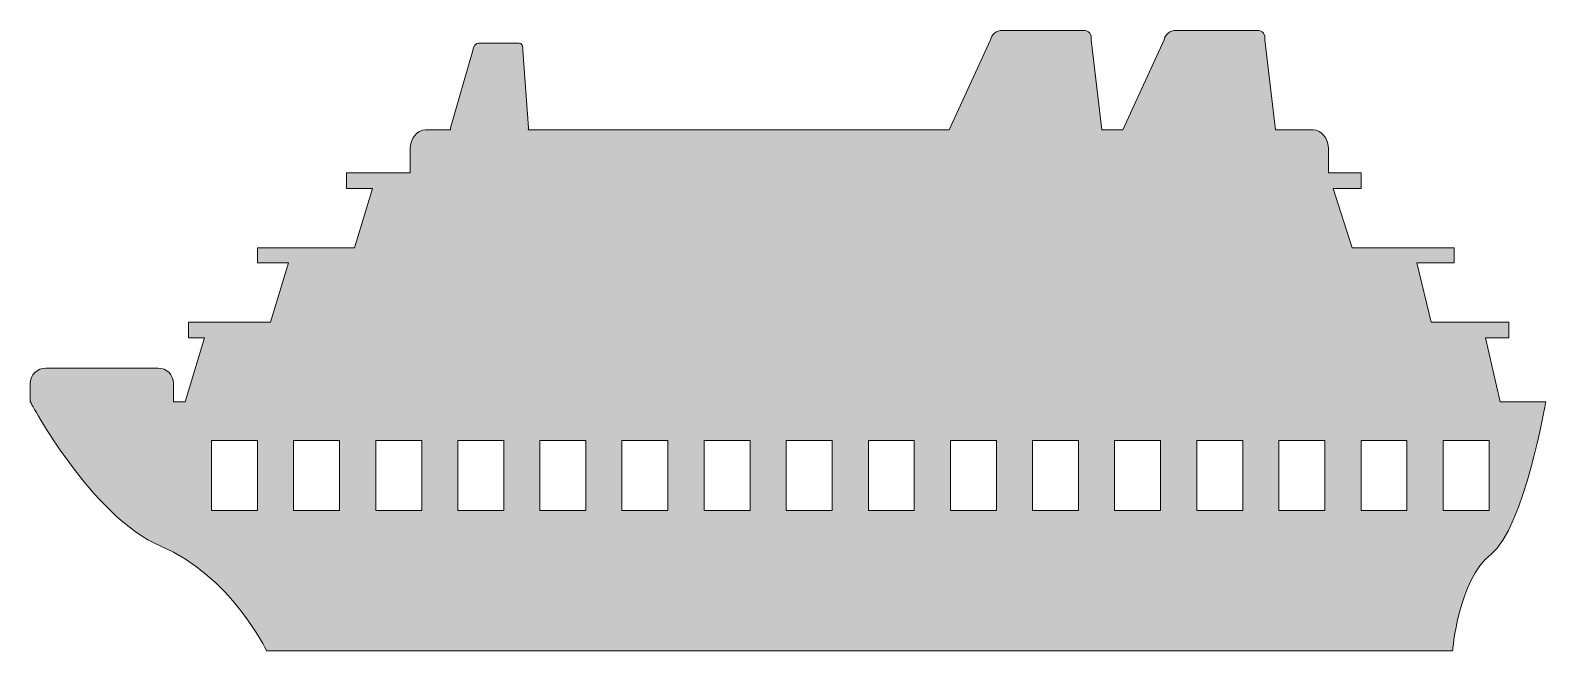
# Model space of a CAD drawing. Header units: inches. Extents: x 0 to 102, y 0 to 42.
import ezdxf

# ---------------------------------------------------------------- set-up
doc = ezdxf.new("R2010")
doc.units = ezdxf.units.IN
doc.header["$MEASUREMENT"] = 0
doc.layers.add('Layer 1', color=7, linetype='Continuous')

msp = doc.modelspace()

# ---------------------------------------------------------------- hatches: boundary and pattern name
at = {"layer": 'Layer 1', "true_color": 0x262261}
h = msp.add_hatch(color=179, dxfattribs=at)
h.dxf.hatch_style = 2
edge = h.paths.add_edge_path()
edge.add_spline(control_points=[(97.57, 20.98), (97.57, 20.98), (99.13, 20.98), (99.13, 20.98), (99.13, 20.98), (99.13, 22.01), (99.13, 22.01), (99.13, 22.01), (97.34, 22.01), (97.34, 22.01), (97.34, 22.01), (93.92, 22.01), (93.92, 22.01), (93.92, 22.01), (92.95, 25.99), (92.95, 25.99), (92.95, 25.99), (95.47, 25.99), (95.47, 25.99), (95.47, 25.99), (95.47, 27.01), (95.47, 27.01), (95.47, 27.01), (92.7, 27.01), (92.7, 27.01), (92.7, 27.01), (88.62, 27.01), (88.62, 27.01), (88.62, 27.01), (87.36, 30.99), (87.36, 30.99), (87.36, 30.99), (89.22, 30.99), (89.22, 30.99), (89.22, 30.99), (89.22, 32.02), (89.22, 32.02), (89.22, 32.02), (87.03, 32.02), (87.03, 32.02), (87.03, 32.02), (87.03, 33.64), (87.03, 33.64), (87.03, 34.34), (86.57, 34.91), (86.01, 34.91), (86.01, 34.91), (83.49, 34.91), (83.49, 34.91), (83.49, 34.91), (82.76, 40.94), (82.76, 40.94), (82.84, 41.3), (82.61, 41.58), (82.26, 41.58), (82.26, 41.58), (76.79, 41.58), (76.79, 41.58), (76.44, 41.58), (76.09, 41.3), (76.01, 40.94), (76.01, 40.94), (73.25, 34.91), (73.25, 34.91), (73.25, 34.91), (71.84, 34.91), (71.84, 34.91), (71.84, 34.91), (71.12, 40.94), (71.12, 40.94), (71.19, 41.3), (70.97, 41.58), (70.61, 41.58), (70.61, 41.58), (65.15, 41.58), (65.15, 41.58), (64.79, 41.58), (64.45, 41.3), (64.37, 40.94), (64.37, 40.94), (61.61, 34.91), (61.61, 34.91), (61.61, 34.91), (33.37, 34.91), (33.37, 34.91), (33.39, 34.96), (33.4, 35), (33.41, 35.05), (33.41, 35.05), (33.02, 40.23), (33.02, 40.23), (33.05, 40.51), (32.94, 40.73), (32.77, 40.73), (32.77, 40.73), (30.06, 40.73), (30.06, 40.73), (29.88, 40.73), (29.71, 40.51), (29.67, 40.23), (29.67, 40.23), (28.17, 35.05), (28.17, 35.05), (28.17, 35), (28.17, 34.96), (28.17, 34.91), (28.17, 34.91), (26.5, 34.91), (26.5, 34.91), (25.93, 34.91), (25.47, 34.34), (25.47, 33.64), (25.47, 33.64), (25.47, 32.02), (25.47, 32.02), (25.47, 32.02), (23.26, 32.02), (23.26, 32.02), (23.26, 32.02), (21.21, 32.02), (21.21, 32.02), (21.21, 32.02), (21.21, 30.99), (21.21, 30.99), (21.21, 30.99), (22.94, 30.99), (22.94, 30.99), (22.94, 30.99), (21.74, 27.01), (21.74, 27.01), (21.74, 27.01), (17.63, 27.01), (17.63, 27.01), (17.63, 27.01), (15.23, 27.01), (15.23, 27.01), (15.23, 27.01), (15.23, 25.99), (15.23, 25.99), (15.23, 25.99), (17.32, 25.99), (17.32, 25.99), (17.32, 25.99), (16.11, 22.01), (16.11, 22.01), (16.11, 22.01), (12, 22.01), (12, 22.01), (12, 22.01), (10.61, 22.01), (10.61, 22.01), (10.61, 22.01), (10.61, 20.98), (10.61, 20.98), (10.61, 20.98), (11.69, 20.98), (11.69, 20.98), (11.69, 20.98), (10.39, 16.68), (10.39, 16.68), (10.39, 16.68), (9.6, 16.68), (9.6, 16.68), (9.6, 16.68), (9.6, 17.91), (9.6, 17.91), (9.6, 18.48), (9.14, 18.94), (8.57, 18.94), (8.57, 18.94), (1.03, 18.94), (1.03, 18.94), (0.46, 18.94), (0, 18.48), (0, 17.91), (0, 17.91), (0, 16.7), (0, 16.7), (0.01, 16.69), (0.02, 16.69), (0.03, 16.68), (0.03, 16.68), (0, 16.68), (0, 16.68), (0, 16.68), (4.08, 8.98), (8.76, 7), (13.44, 5.02), (15.84, 0), (15.84, 0), (15.84, 0), (95.36, 0), (95.36, 0), (95.36, 0), (95.72, 4.72), (97.94, 6.47), (100.16, 8.23), (101.6, 16.68), (101.6, 16.68), (101.6, 16.68), (98.54, 16.68), (98.54, 16.68), (98.54, 16.68), (97.57, 20.98), (97.57, 20.98)], knot_values=[0, 0, 0, 0, 1, 1, 1, 2, 2, 2, 3, 3, 3, 4, 4, 4, 5, 5, 5, 6, 6, 6, 7, 7, 7, 8, 8, 8, 9, 9, 9, 10, 10, 10, 11, 11, 11, 12, 12, 12, 13, 13, 13, 14, 14, 14, 15, 15, 15, 16, 16, 16, 17, 17, 17, 18, 18, 18, 19, 19, 19, 20, 20, 20, 21, 21, 21, 22, 22, 22, 23, 23, 23, 24, 24, 24, 25, 25, 25, 26, 26, 26, 27, 27, 27, 28, 28, 28, 29, 29, 29, 30, 30, 30, 31, 31, 31, 32, 32, 32, 33, 33, 33, 34, 34, 34, 35, 35, 35, 36, 36, 36, 37, 37, 37, 38, 38, 38, 39, 39, 39, 40, 40, 40, 41, 41, 41, 42, 42, 42, 43, 43, 43, 44, 44, 44, 45, 45, 45, 46, 46, 46, 47, 47, 47, 48, 48, 48, 49, 49, 49, 50, 50, 50, 51, 51, 51, 52, 52, 52, 53, 53, 53, 54, 54, 54, 55, 55, 55, 56, 56, 56, 57, 57, 57, 58, 58, 58, 59, 59, 59, 60, 60, 60, 61, 61, 61, 62, 62, 62, 63, 63, 63, 64, 64, 64, 65, 65, 65, 66, 66, 66, 67, 67, 67, 68, 68, 68, 68], degree=3, periodic=1)
h.paths.add_polyline_path([(15.23, 9.4), (12.15, 9.4), (12.15, 14.09), (15.23, 14.09)])
h.paths.add_polyline_path([(20.73, 9.4), (17.65, 9.4), (17.65, 14.09), (20.73, 14.09)])
h.paths.add_polyline_path([(26.24, 9.4), (23.16, 9.4), (23.16, 14.09), (26.24, 14.09)])
h.paths.add_polyline_path([(31.74, 9.4), (28.66, 9.4), (28.66, 14.09), (31.74, 14.09)])
h.paths.add_polyline_path([(37.25, 9.4), (34.17, 9.4), (34.17, 14.09), (37.25, 14.09)])
h.paths.add_polyline_path([(42.75, 9.4), (39.67, 9.4), (39.67, 14.09), (42.75, 14.09)])
h.paths.add_polyline_path([(48.26, 9.4), (45.18, 9.4), (45.18, 14.09), (48.26, 14.09)])
h.paths.add_polyline_path([(53.76, 9.4), (50.68, 9.4), (50.68, 14.09), (53.76, 14.09)])
h.paths.add_polyline_path([(59.27, 9.4), (56.19, 9.4), (56.19, 14.09), (59.27, 14.09)])
h.paths.add_polyline_path([(64.77, 9.4), (61.69, 9.4), (61.69, 14.09), (64.77, 14.09)])
h.paths.add_polyline_path([(70.28, 9.4), (67.2, 9.4), (67.2, 14.09), (70.28, 14.09)])
h.paths.add_polyline_path([(75.78, 9.4), (72.7, 9.4), (72.7, 14.09), (75.78, 14.09)])
h.paths.add_polyline_path([(81.29, 9.4), (78.21, 9.4), (78.21, 14.09), (81.29, 14.09)])
h.paths.add_polyline_path([(86.79, 9.4), (83.71, 9.4), (83.71, 14.09), (86.79, 14.09)])
h.paths.add_polyline_path([(92.29, 9.4), (89.22, 9.4), (89.22, 14.09), (92.29, 14.09)])
h.paths.add_polyline_path([(97.8, 9.4), (94.72, 9.4), (94.72, 14.09), (97.8, 14.09)])

# ---------------------------------------------------------------- linework, layer by layer
at = {"layer": 'Layer 1', "lineweight": 0}
for points in [[(15.23, 9.4), (12.15, 9.4), (12.15, 14.09), (15.23, 14.09), (15.23, 9.4)], [(20.73, 9.4), (17.65, 9.4), (17.65, 14.09), (20.73, 14.09), (20.73, 9.4)], [(26.24, 9.4), (23.16, 9.4), (23.16, 14.09), (26.24, 14.09), (26.24, 9.4)], [(31.74, 9.4), (28.66, 9.4), (28.66, 14.09), (31.74, 14.09), (31.74, 9.4)], [(37.25, 9.4), (34.17, 9.4), (34.17, 14.09), (37.25, 14.09), (37.25, 9.4)], [(42.75, 9.4), (39.67, 9.4), (39.67, 14.09), (42.75, 14.09), (42.75, 9.4)], [(48.26, 9.4), (45.18, 9.4), (45.18, 14.09), (48.26, 14.09), (48.26, 9.4)], [(53.76, 9.4), (50.68, 9.4), (50.68, 14.09), (53.76, 14.09), (53.76, 9.4)], [(59.27, 9.4), (56.19, 9.4), (56.19, 14.09), (59.27, 14.09), (59.27, 9.4)], [(64.77, 9.4), (61.69, 9.4), (61.69, 14.09), (64.77, 14.09), (64.77, 9.4)], [(70.28, 9.4), (67.2, 9.4), (67.2, 14.09), (70.28, 14.09), (70.28, 9.4)], [(75.78, 9.4), (72.7, 9.4), (72.7, 14.09), (75.78, 14.09), (75.78, 9.4)], [(81.29, 9.4), (78.21, 9.4), (78.21, 14.09), (81.29, 14.09), (81.29, 9.4)], [(86.79, 9.4), (83.71, 9.4), (83.71, 14.09), (86.79, 14.09), (86.79, 9.4)], [(92.29, 9.4), (89.22, 9.4), (89.22, 14.09), (92.29, 14.09), (92.29, 9.4)], [(97.8, 9.4), (94.72, 9.4), (94.72, 14.09), (97.8, 14.09), (97.8, 9.4)]]:
    msp.add_lwpolyline(points, dxfattribs=at)
msp.add_open_spline([(97.57, 20.98), (97.57, 20.98), (99.13, 20.98), (99.13, 20.98), (99.13, 20.98), (99.13, 22.01), (99.13, 22.01), (99.13, 22.01), (97.34, 22.01), (97.34, 22.01), (97.34, 22.01), (93.92, 22.01), (93.92, 22.01), (93.92, 22.01), (92.95, 25.99), (92.95, 25.99), (92.95, 25.99), (95.47, 25.99), (95.47, 25.99), (95.47, 25.99), (95.47, 27.01), (95.47, 27.01), (95.47, 27.01), (92.7, 27.01), (92.7, 27.01), (92.7, 27.01), (88.62, 27.01), (88.62, 27.01), (88.62, 27.01), (87.36, 30.99), (87.36, 30.99), (87.36, 30.99), (89.22, 30.99), (89.22, 30.99), (89.22, 30.99), (89.22, 32.02), (89.22, 32.02), (89.22, 32.02), (87.03, 32.02), (87.03, 32.02), (87.03, 32.02), (87.03, 33.64), (87.03, 33.64), (87.03, 34.34), (86.57, 34.91), (86.01, 34.91), (86.01, 34.91), (83.49, 34.91), (83.49, 34.91), (83.49, 34.91), (82.76, 40.94), (82.76, 40.94), (82.84, 41.3), (82.61, 41.58), (82.26, 41.58), (82.26, 41.58), (76.79, 41.58), (76.79, 41.58), (76.44, 41.58), (76.09, 41.3), (76.01, 40.94), (76.01, 40.94), (73.25, 34.91), (73.25, 34.91), (73.25, 34.91), (71.84, 34.91), (71.84, 34.91), (71.84, 34.91), (71.12, 40.94), (71.12, 40.94), (71.19, 41.3), (70.97, 41.58), (70.61, 41.58), (70.61, 41.58), (65.15, 41.58), (65.15, 41.58), (64.79, 41.58), (64.45, 41.3), (64.37, 40.94), (64.37, 40.94), (61.61, 34.91), (61.61, 34.91), (61.61, 34.91), (33.37, 34.91), (33.37, 34.91), (33.39, 34.96), (33.4, 35), (33.41, 35.05), (33.41, 35.05), (33.02, 40.23), (33.02, 40.23), (33.05, 40.51), (32.94, 40.73), (32.77, 40.73), (32.77, 40.73), (30.06, 40.73), (30.06, 40.73), (29.88, 40.73), (29.71, 40.51), (29.67, 40.23), (29.67, 40.23), (28.17, 35.05), (28.17, 35.05), (28.17, 35), (28.17, 34.96), (28.17, 34.91), (28.17, 34.91), (26.5, 34.91), (26.5, 34.91), (25.93, 34.91), (25.47, 34.34), (25.47, 33.64), (25.47, 33.64), (25.47, 32.02), (25.47, 32.02), (25.47, 32.02), (23.26, 32.02), (23.26, 32.02), (23.26, 32.02), (21.21, 32.02), (21.21, 32.02), (21.21, 32.02), (21.21, 30.99), (21.21, 30.99), (21.21, 30.99), (22.94, 30.99), (22.94, 30.99), (22.94, 30.99), (21.74, 27.01), (21.74, 27.01), (21.74, 27.01), (17.63, 27.01), (17.63, 27.01), (17.63, 27.01), (15.23, 27.01), (15.23, 27.01), (15.23, 27.01), (15.23, 25.99), (15.23, 25.99), (15.23, 25.99), (17.32, 25.99), (17.32, 25.99), (17.32, 25.99), (16.11, 22.01), (16.11, 22.01), (16.11, 22.01), (12, 22.01), (12, 22.01), (12, 22.01), (10.61, 22.01), (10.61, 22.01), (10.61, 22.01), (10.61, 20.98), (10.61, 20.98), (10.61, 20.98), (11.69, 20.98), (11.69, 20.98), (11.69, 20.98), (10.39, 16.68), (10.39, 16.68), (10.39, 16.68), (9.6, 16.68), (9.6, 16.68), (9.6, 16.68), (9.6, 17.91), (9.6, 17.91), (9.6, 18.48), (9.14, 18.94), (8.57, 18.94), (8.57, 18.94), (1.03, 18.94), (1.03, 18.94), (0.46, 18.94), (0, 18.48), (0, 17.91), (0, 17.91), (0, 16.7), (0, 16.7), (0.01, 16.69), (0.02, 16.69), (0.03, 16.68), (0.03, 16.68), (0, 16.68), (0, 16.68), (0, 16.68), (4.08, 8.98), (8.76, 7), (13.44, 5.02), (15.84, 0), (15.84, 0), (15.84, 0), (95.36, 0), (95.36, 0), (95.36, 0), (95.72, 4.72), (97.94, 6.47), (100.16, 8.23), (101.6, 16.68), (101.6, 16.68), (101.6, 16.68), (98.54, 16.68), (98.54, 16.68), (98.54, 16.68), (97.57, 20.98), (97.57, 20.98)], degree=3, knots=[0, 0, 0, 0, 1, 1, 1, 2, 2, 2, 3, 3, 3, 4, 4, 4, 5, 5, 5, 6, 6, 6, 7, 7, 7, 8, 8, 8, 9, 9, 9, 10, 10, 10, 11, 11, 11, 12, 12, 12, 13, 13, 13, 14, 14, 14, 15, 15, 15, 16, 16, 16, 17, 17, 17, 18, 18, 18, 19, 19, 19, 20, 20, 20, 21, 21, 21, 22, 22, 22, 23, 23, 23, 24, 24, 24, 25, 25, 25, 26, 26, 26, 27, 27, 27, 28, 28, 28, 29, 29, 29, 30, 30, 30, 31, 31, 31, 32, 32, 32, 33, 33, 33, 34, 34, 34, 35, 35, 35, 36, 36, 36, 37, 37, 37, 38, 38, 38, 39, 39, 39, 40, 40, 40, 41, 41, 41, 42, 42, 42, 43, 43, 43, 44, 44, 44, 45, 45, 45, 46, 46, 46, 47, 47, 47, 48, 48, 48, 49, 49, 49, 50, 50, 50, 51, 51, 51, 52, 52, 52, 53, 53, 53, 54, 54, 54, 55, 55, 55, 56, 56, 56, 57, 57, 57, 58, 58, 58, 59, 59, 59, 60, 60, 60, 61, 61, 61, 62, 62, 62, 63, 63, 63, 64, 64, 64, 65, 65, 65, 66, 66, 66, 67, 67, 67, 68, 68, 68, 68], dxfattribs=at)

doc.saveas('drawing.dxf')
